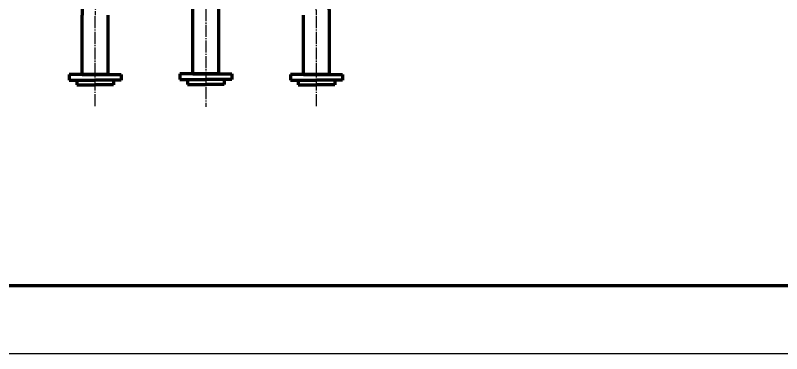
# Model space of a CAD drawing. Header units: millimetres. Extents: x -3570 to 3570, y -5049 to 5049.
# Drawn here: x -2435 to -520, y -5049 to -4202 of the extents above; entities that cross this region are included whole.
import ezdxf

# ---------------------------------------------------------------- set-up
doc = ezdxf.new("R2010")
doc.units = ezdxf.units.MM
doc.linetypes.add('EB_DASHDOT', pattern=[39, 30, -3, 3, -3])
doc.layers.add('CAXA0', color=7, linetype='Continuous', lineweight=70)
doc.layers.add('CAXA1', color=1, linetype='EB_DASHDOT', lineweight=25)

# ---------------------------------------------------------------- blocks, each defined once
blk = doc.blocks.new('CAXBLOCK64', base_point=(3400, -4879))
at = {"layer": 'CAXA0', "color": 0, "linetype": 'Continuous', "lineweight": 70}
blk.add_line((3400, -4879), (-3400, -4879), dxfattribs=at)
at = {"layer": 'CAXA0', "color": 0, "linetype": 'Continuous', "lineweight": 25}
blk.add_line((3570, -5049), (-3570, -5049), dxfattribs=at)

msp = doc.modelspace()

# ---------------------------------------------------------------- linework, layer by layer
at = {"layer": 'CAXA0', "linetype": 'Continuous', "lineweight": 70}
for p, q in [((-1991.078, -4349.171), (-1991.078, -4157.508)), ((-1926.278, -4349.171), (-1926.278, -4157.508)), ((-2267.679, -4350.217), (-2267.679, -4202.437)), ((-2202.879, -4350.217), (-2202.879, -4202.437)), ((-1714.477, -4350.217), (-1714.477, -4202.437)), ((-1649.677, -4350.217), (-1649.677, -4202.437)), ((-2300.518, -4350.217), (-2300.518, -4364.292)), ((-2235.279, -4350.217), (-2300.518, -4350.217)), ((-2300.518, -4364.292), (-2235.279, -4364.292)), ((-2281.162, -4364.292), (-2281.162, -4376.708)), ((-2267.679, -4350.217), (-2235.279, -4350.217)), ((-2202.879, -4350.217), (-2235.279, -4350.217)), ((-2235.279, -4350.217), (-2170.041, -4350.217)), ((-2170.041, -4364.292), (-2235.279, -4364.292)), ((-2189.397, -4364.292), (-2189.397, -4376.708)), ((-2170.041, -4350.217), (-2170.041, -4364.292)), ((-2023.917, -4349.171), (-2023.917, -4363.245)), ((-1958.678, -4349.171), (-2023.917, -4349.171)), ((-2023.917, -4363.245), (-1958.678, -4363.245)), ((-2004.561, -4363.245), (-2004.561, -4375.661)), ((-1991.078, -4349.171), (-1958.678, -4349.171)), ((-1926.278, -4349.171), (-1958.678, -4349.171)), ((-1958.678, -4349.171), (-1893.439, -4349.171)), ((-1893.439, -4363.245), (-1958.678, -4363.245)), ((-1912.795, -4363.245), (-1912.795, -4375.661)), ((-1893.439, -4349.171), (-1893.439, -4363.245)), ((-1747.315, -4350.217), (-1747.315, -4364.292)), ((-1682.077, -4350.217), (-1747.315, -4350.217)), ((-1747.315, -4364.292), (-1682.077, -4364.292)), ((-1727.959, -4364.292), (-1727.959, -4376.708)), ((-1714.477, -4350.217), (-1682.077, -4350.217)), ((-1649.677, -4350.217), (-1682.077, -4350.217)), ((-1682.077, -4350.217), (-1616.838, -4350.217)), ((-1616.838, -4364.292), (-1682.077, -4364.292)), ((-1636.194, -4364.292), (-1636.194, -4376.708)), ((-1616.838, -4350.217), (-1616.838, -4364.292)), ((-2281.162, -4376.708), (-2235.279, -4376.708)), ((-2189.397, -4376.708), (-2235.279, -4376.708)), ((-2004.561, -4375.661), (-1958.678, -4375.661)), ((-1912.795, -4375.661), (-1958.678, -4375.661)), ((-1727.959, -4376.708), (-1682.077, -4376.708)), ((-1636.194, -4376.708), (-1682.077, -4376.708))]:
    msp.add_line(p, q, dxfattribs=at)
for centre, start, end in [((-2067.679, -4202.437), 154.678059, 180), ((-1849.677, -4202.437), 0, 25.321941)]:
    msp.add_arc(centre, 200, start, end, dxfattribs=at)
at = {"layer": 'CAXA0', "color": 1, "linetype": 'EB_DASHDOT', "lineweight": 25}
for centre, start, end in [((-2035.279, -4202.437), 154.678059, 180), ((-1882.077, -4202.437), 0, 25.321941)]:
    msp.add_arc(centre, 200, start, end, dxfattribs=at)
at = {"layer": 'CAXA1', "linetype": 'EB_DASHDOT', "lineweight": 25}
for p, q in [((-1958.678, 4314.562), (-1958.678, -4431.146)), ((-2235.279, -4429.686), (-2235.279, -4202.437)), ((-1682.077, -4429.686), (-1682.077, -4202.437))]:
    msp.add_line(p, q, dxfattribs=at)

# ---------------------------------------------------------------- block references
at = {"layer": 'CAXA0', "linetype": 'Continuous', "lineweight": 70}
msp.add_blockref('CAXBLOCK64', (3400, -4879), dxfattribs=at)

doc.saveas('drawing.dxf')
